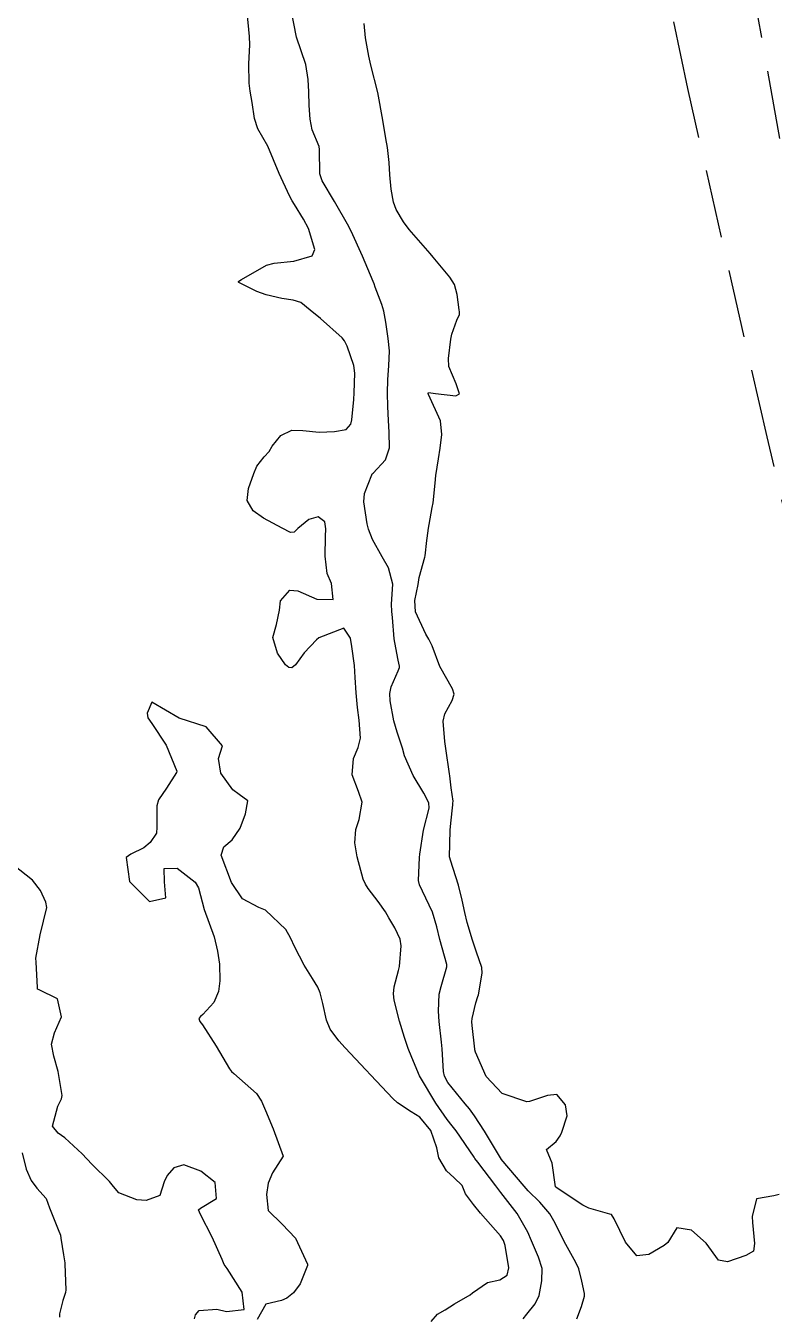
# Model space of a CAD drawing. Header units: metres. Extents: x 298520 to 308411, y 7433745 to 7450750.
# Drawn here: x 304740.1 to 304795, y 7439058.1 to 7439152.7 of the extents above; entities that cross this region are included whole.
import ezdxf

# ---------------------------------------------------------------- set-up
doc = ezdxf.new("R2010")
doc.units = ezdxf.units.M
doc.header["$LTSCALE"] = 10
doc.linetypes.add('DASHED', pattern=[0.75, 0.5, -0.25])
for name, color, linetype in [('Curvas de Nivel 1m', 11, 'Continuous'), ('Curvas de Nivel 5m', 15, 'Continuous'), ('Vias Secundárias', 230, 'DASHED')]:
    doc.layers.add(name, color=color, linetype=linetype)

msp = doc.modelspace()

# ---------------------------------------------------------------- linework, layer by layer
at = {"layer": 'Curvas de Nivel 1m', "flags": 128}
for points, elevation in [([(304776.573, 7439057.977), (304776.852, 7439058.316), (304777.474, 7439059.08), (304777.76, 7439059.687), (304777.962, 7439060.762), (304777.965, 7439061.684), (304777.715, 7439062.501), (304777.186, 7439063.696), (304776.922, 7439064.329), (304776.153, 7439065.708), (304774.958, 7439067.254), (304774.583, 7439067.724), (304773.257, 7439069.46), (304773.043, 7439069.739), (304772.984, 7439069.822), (304771.662, 7439071.76), (304771.386, 7439072.134), (304771.021, 7439072.58), (304770.187, 7439073.778), (304769.061, 7439075.665), (304768.993, 7439075.791), (304768.418, 7439077.142), (304768.168, 7439077.804), (304767.893, 7439078.61), (304767.515, 7439079.806), (304767.126, 7439081.329), (304767.074, 7439081.811), (304767.138, 7439082.323), (304767.456, 7439083.5), (304767.528, 7439083.806), (304767.652, 7439085.329), (304767.57, 7439085.806), (304767.191, 7439086.642), (304766.751, 7439087.369), (304766.488, 7439087.821), (304765.951, 7439088.569), (304765.22, 7439089.527), (304765.026, 7439089.842), (304764.87, 7439090.202), (304764.415, 7439091.848), (304764.254, 7439092.859), (304764.329, 7439093.849), (304764.563, 7439094.568), (304764.787, 7439095.845), (304764.524, 7439096.635), (304764.056, 7439097.853), (304764.141, 7439099.046), (304764.499, 7439099.848), (304764.665, 7439100.535), (304764.57, 7439101.848), (304764.447, 7439102.785), (304764.343, 7439103.851), (304764.283, 7439104.978), (304764.233, 7439105.852), (304764.031, 7439107.261), (304763.926, 7439107.855), (304763.45, 7439108.588), (304761.6, 7439107.888), (304761.442, 7439107.754), (304760.539, 7439106.791), (304759.892, 7439105.905), (304759.634, 7439105.694), (304759.42, 7439105.707), (304759.174, 7439105.912), (304758.585, 7439106.765), (304758.244, 7439107.922), (304758.506, 7439108.866), (304758.735, 7439109.917), (304758.799, 7439110.591), (304759.485, 7439111.386), (304760.063, 7439111.326), (304761.475, 7439110.72), (304762.657, 7439110.691), (304762.547, 7439111.874), (304762.217, 7439112.596), (304762.067, 7439113.882), (304762.099, 7439115.317), (304762.126, 7439115.881), (304762.057, 7439116.391), (304761.552, 7439116.767), (304760.881, 7439116.566), (304760.085, 7439115.905), (304759.81, 7439115.636), (304759.538, 7439115.608), (304758.928, 7439115.916), (304757.55, 7439116.649), (304756.802, 7439117.188), (304756.358, 7439117.948), (304756.453, 7439118.828), (304756.847, 7439119.941), (304757.065, 7439120.463), (304757.601, 7439121.15), (304757.983, 7439121.55), (304758.194, 7439121.924), (304758.819, 7439122.72), (304759.625, 7439123.11), (304760.441, 7439123.086), (304761.624, 7439122.96), (304762.766, 7439123.014), (304763.626, 7439123.157), (304763.952, 7439123.535), (304764.022, 7439123.856), (304764.166, 7439125.344), (304764.191, 7439125.855), (304764.244, 7439127.285), (304764.186, 7439127.855), (304763.697, 7439129.266), (304763.495, 7439129.657), (304763.324, 7439129.866), (304761.724, 7439131.291), (304760.977, 7439131.898), (304760.3, 7439132.463), (304759.74, 7439132.642), (304758.911, 7439132.749), (304757.744, 7439133.023), (304757.072, 7439133.266), (304755.753, 7439133.926), (304755.726, 7439133.96), (304755.724, 7439133.99), (304755.754, 7439134.022), (304755.944, 7439134.146), (304757.766, 7439135.191), (304758.349, 7439135.342), (304759.769, 7439135.489), (304761.121, 7439135.89), (304761.319, 7439136.348), (304760.852, 7439137.894), (304760.489, 7439138.579), (304759.82, 7439139.64), (304759.659, 7439139.912), (304759.474, 7439140.268), (304758.707, 7439141.921), (304757.873, 7439143.93), (304757.142, 7439145.198), (304756.908, 7439145.945), (304756.733, 7439147.125), (304756.591, 7439147.95), (304756.503, 7439148.526), (304756.481, 7439149.952), (304756.566, 7439151.348), (304756.537, 7439151.952), (304756.482, 7439152.457), (304756.336, 7439153.955)], 714), ([(304795.343, 7439067.092), (304794.958, 7439066.987), (304793.675, 7439066.774), (304793.352, 7439065.496), (304793.382, 7439065.049), (304793.532, 7439063.494), (304793.453, 7439062.949), (304792.904, 7439062.617), (304791.552, 7439062.172), (304790.9, 7439062.277), (304789.99, 7439063.539), (304788.927, 7439064.485), (304787.846, 7439064.649), (304787.189, 7439063.576), (304786.911, 7439063.368), (304785.791, 7439062.704), (304784.903, 7439062.59), (304784.073, 7439063.608), (304783.243, 7439065.313), (304783.06, 7439065.619), (304782.943, 7439065.662), (304781.402, 7439066.097), (304780.95, 7439066.311), (304779.067, 7439067.564), (304778.963, 7439067.649), (304778.702, 7439069.396), (304778.597, 7439069.676), (304778.284, 7439070.39), (304779.003, 7439070.991), (304779.288, 7439071.388), (304779.413, 7439071.666), (304779.816, 7439072.871), (304779.696, 7439073.663), (304779.044, 7439074.423), (304778.376, 7439074.346), (304777.036, 7439073.908), (304776.841, 7439073.897), (304775.045, 7439074.505), (304773.87, 7439075.732), (304773.081, 7439077.526), (304773.039, 7439077.697), (304773.031, 7439077.741), (304772.843, 7439079.487), (304772.828, 7439079.744), (304772.846, 7439080.005), (304773.124, 7439081.131), (304773.268, 7439081.601), (304773.301, 7439081.738), (304773.576, 7439083.308), (304773.562, 7439083.736), (304773.17, 7439084.865), (304772.865, 7439085.745), (304772.471, 7439087.026), (304772.298, 7439087.754), (304772.122, 7439088.666), (304771.855, 7439089.761), (304771.25, 7439091.592), (304771.198, 7439091.771), (304771.195, 7439091.829), (304771.238, 7439093.77), (304771.239, 7439093.804), (304771.281, 7439094.304), (304771.42, 7439095.649), (304771.438, 7439095.768), (304771.445, 7439095.908), (304771.314, 7439096.894), (304771.2, 7439097.771), (304771.184, 7439097.911), (304770.923, 7439099.774), (304770.836, 7439100.289), (304770.71, 7439101.777), (304770.843, 7439102.311), (304771.388, 7439103.288), (304771.535, 7439103.768), (304771.399, 7439104.147), (304770.486, 7439105.779), (304769.924, 7439107.3), (304769.676, 7439107.788), (304769.447, 7439108.157), (304768.696, 7439109.798), (304768.65, 7439110.623), (304768.881, 7439111.796), (304768.975, 7439112.319), (304769.379, 7439113.791), (304769.406, 7439113.9), (304769.531, 7439115.024), (304769.611, 7439115.72), (304769.618, 7439115.789), (304769.91, 7439117.436), (304769.987, 7439117.786), (304770.139, 7439119.223), (304770.174, 7439119.784), (304770.378, 7439121.006), (304770.507, 7439121.781), (304770.616, 7439122.787), (304770.515, 7439123.781), (304769.652, 7439125.733), (304769.627, 7439125.79), (304769.626, 7439125.818), (304769.654, 7439125.866), (304770.162, 7439125.785), (304771.651, 7439125.626), (304771.921, 7439125.766), (304771.664, 7439126.491), (304771.126, 7439127.776), (304771.111, 7439128.353), (304771.28, 7439129.774), (304771.348, 7439130.134), (304771.724, 7439131.179), (304771.916, 7439131.582), (304771.925, 7439131.767), (304771.894, 7439131.927), (304771.746, 7439133.047), (304771.561, 7439133.772), (304771.214, 7439134.32), (304770, 7439135.788), (304769.777, 7439136.045), (304768.228, 7439137.806), (304767.809, 7439138.373), (304767.284, 7439139.285), (304767.084, 7439139.821), (304766.901, 7439140.76), (304766.808, 7439141.826), (304766.767, 7439142.732), (304766.633, 7439143.829), (304766.532, 7439144.483), (304766.292, 7439145.834), (304765.923, 7439147.84), (304765.419, 7439149.845), (304765.275, 7439150.525), (304765.031, 7439151.849), (304764.921, 7439152.913)], 716), ([(304769.845, 7439057.78), (304770.303, 7439058.324), (304770.856, 7439058.647), (304771.55, 7439059.073), (304772.699, 7439059.743), (304772.874, 7439059.898), (304773.962, 7439060.649), (304774.884, 7439060.838), (304775.409, 7439061.194), (304775.533, 7439061.714), (304775.26, 7439063.366), (304775.137, 7439063.718), (304774.918, 7439064.055), (304773.451, 7439065.735), (304772.949, 7439066.353), (304772.364, 7439067.155), (304772.102, 7439067.753), (304771.521, 7439068.314), (304770.973, 7439068.822), (304770.405, 7439069.776), (304770.251, 7439070.521), (304769.811, 7439071.782), (304769.023, 7439072.764), (304768.384, 7439073.157), (304767.372, 7439073.815), (304767.038, 7439074.138), (304765.433, 7439075.836), (304765.067, 7439076.239), (304763.551, 7439077.855), (304763.088, 7439078.354), (304762.435, 7439079.209), (304762.175, 7439079.874), (304761.901, 7439081.099), (304761.703, 7439081.881), (304761.537, 7439082.284), (304761.143, 7439082.916), (304760.54, 7439083.896), (304759.859, 7439085.216), (304759.537, 7439085.906), (304759.189, 7439086.517), (304757.704, 7439087.925), (304757.205, 7439088.135), (304756.017, 7439088.754), (304755.223, 7439089.96), (304754.445, 7439091.968), (304754.651, 7439092.574), (304755.264, 7439093.097), (304755.839, 7439093.952), (304756.249, 7439094.985), (304756.406, 7439095.943), (304755.771, 7439096.417), (304755.311, 7439096.756), (304754.437, 7439097.969), (304754.264, 7439099.04), (304754.564, 7439099.968), (304753.364, 7439101.357), (304751.373, 7439102.01), (304749.384, 7439103.174), (304749.043, 7439102.366), (304749.084, 7439102.033), (304749.367, 7439101.606), (304750.428, 7439100.019), (304751.208, 7439098.127), (304751.186, 7439098.011), (304750.452, 7439096.878), (304749.875, 7439096.024), (304749.732, 7439095.59), (304749.748, 7439094.025), (304749.72, 7439093.573), (304749.262, 7439092.901), (304748.781, 7439092.511), (304747.838, 7439092.044), (304747.506, 7439091.79), (304747.75, 7439090.045), (304749.208, 7439088.576), (304750.389, 7439088.841), (304750.299, 7439090.019), (304750.28, 7439090.977), (304751.238, 7439091), (304752.553, 7439089.99), (304752.794, 7439089.562), (304753.203, 7439087.98), (304753.949, 7439085.972), (304754.198, 7439084.939), (304754.341, 7439083.968), (304754.362, 7439082.746), (304754.248, 7439081.969), (304753.927, 7439081.166), (304753.108, 7439080.294), (304752.94, 7439080.147), (304752.812, 7439079.984), (304752.885, 7439079.767), (304753.098, 7439079.52), (304754.088, 7439077.97), (304755.066, 7439076.301), (304755.213, 7439076.107), (304755.387, 7439075.955), (304757.042, 7439074.509), (304757.418, 7439073.926), (304757.71, 7439073.24), (304758.264, 7439071.917), (304758.993, 7439069.91), (304758.21, 7439068.682), (304757.899, 7439067.921), (304757.786, 7439067.09), (304757.906, 7439065.92), (304758.928, 7439064.916), (304759.899, 7439063.9), (304760.793, 7439061.992), (304760.791, 7439061.891), (304760.233, 7439060.543), (304759.756, 7439059.901), (304759.279, 7439059.494), (304758.864, 7439059.332), (304757.735, 7439059.052), (304757.092, 7439057.936)], 713), ([(304752.499, 7439057.985), (304752.565, 7439058.266), (304752.852, 7439058.588), (304754.136, 7439058.685), (304754.851, 7439058.519), (304756.134, 7439058.667), (304755.985, 7439059.949), (304754.89, 7439061.685), (304754.685, 7439061.962), (304754.518, 7439062.342), (304753.794, 7439063.971), (304752.938, 7439065.627), (304752.8, 7439065.982), (304752.944, 7439066.097), (304754.115, 7439066.805), (304754.007, 7439067.97), (304752.975, 7439068.815), (304751.712, 7439069.269), (304750.979, 7439069.059), (304750.496, 7439068.488), (304750.267, 7439068.017), (304749.952, 7439067.021), (304748.949, 7439066.652), (304748.271, 7439066.715), (304746.955, 7439067.211), (304746.575, 7439067.672), (304746.269, 7439068.06), (304744.982, 7439069.328), (304744.259, 7439070.087), (304743.004, 7439071.242), (304742.501, 7439071.601), (304742.105, 7439072.114), (304742.484, 7439073.565), (304742.752, 7439074.104), (304742.797, 7439074.343), (304742.524, 7439076.108), (304742.193, 7439077.232), (304742.034, 7439078.116), (304742.253, 7439078.955), (304742.76, 7439080.105), (304742.461, 7439081.445), (304741.132, 7439082.082), (304740.997, 7439082.131), (304740.991, 7439082.275), (304740.895, 7439084.133), (304740.887, 7439084.403), (304741.183, 7439086.13), (304741.677, 7439088.123), (304741.608, 7439088.525), (304741.215, 7439089.382), (304740.636, 7439090.136), (304739.239, 7439091.234)], 713), ([(304739.867, 7439070.141), (304740.17, 7439068.943), (304740.536, 7439068.134), (304740.957, 7439067.569), (304741.64, 7439066.809), (304741.882, 7439066.116), (304742.504, 7439064.522), (304742.673, 7439064.104), (304742.717, 7439063.908), (304742.899, 7439062.67), (304742.994, 7439062.099), (304743.005, 7439061.985), (304743.074, 7439060.098), (304743.05, 7439059.918), (304742.861, 7439059.317), (304742.605, 7439058.345), (304742.601, 7439058.104)], 713)]:
    msp.add_lwpolyline(points, dxfattribs=dict(at, elevation=elevation))
at = {"layer": 'Curvas de Nivel 5m', "elevation": 715, "flags": 128}
msp.add_lwpolyline([(304780.506, 7439057.996), (304780.862, 7439058.889), (304781.077, 7439059.647), (304781.073, 7439059.845), (304780.884, 7439060.738), (304780.65, 7439061.652), (304780.445, 7439062.107), (304779.576, 7439063.663), (304778.933, 7439064.991), (304778.535, 7439065.676), (304777.796, 7439066.532), (304776.96, 7439067.362), (304776.648, 7439067.703), (304774.983, 7439069.696), (304774.965, 7439069.72), (304774.925, 7439069.779), (304773.761, 7439071.733), (304773.024, 7439072.858), (304772.654, 7439073.37), (304772.341, 7439073.75), (304771.056, 7439075.314), (304770.811, 7439075.773), (304770.737, 7439076.102), (304770.653, 7439077.774), (304770.61, 7439078.253), (304770.422, 7439079.777), (304770.371, 7439080.521), (304770.44, 7439081.777), (304770.574, 7439082.34), (304770.99, 7439083.772), (304770.981, 7439083.946), (304770.486, 7439085.777), (304770.256, 7439086.716), (304769.937, 7439087.783), (304769.218, 7439089.319), (304768.982, 7439089.792), (304768.925, 7439090.096), (304768.992, 7439091.793), (304769.019, 7439092.029), (304769.273, 7439093.79), (304769.686, 7439095.397), (304769.662, 7439095.786), (304769.31, 7439096.517), (304768.519, 7439097.798), (304767.9, 7439099.242), (304767.733, 7439099.806), (304767.36, 7439100.972), (304767.114, 7439101.814), (304766.832, 7439103.263), (304766.818, 7439103.819), (304766.92, 7439104.297), (304767.418, 7439105.459), (304767.527, 7439105.704), (304767.523, 7439105.809), (304767.427, 7439106.248), (304767.168, 7439107.542), (304767.139, 7439107.815), (304767.021, 7439109.379), (304766.959, 7439109.818), (304766.937, 7439110.352), (304767.027, 7439111.817), (304766.708, 7439113.025), (304766.249, 7439113.829), (304765.532, 7439115.086), (304765.243, 7439115.843), (304765.153, 7439116.238), (304764.897, 7439117.847), (304764.947, 7439118.468), (304765.486, 7439119.841), (304765.525, 7439119.9), (304765.585, 7439119.957), (304766.503, 7439120.923), (304766.779, 7439121.823), (304766.764, 7439122.963), (304766.716, 7439123.824), (304766.665, 7439124.847), (304766.634, 7439125.825), (304766.668, 7439126.825), (304766.752, 7439127.824), (304766.779, 7439128.909), (304766.699, 7439129.825), (304766.526, 7439131.023), (304766.376, 7439131.83), (304766.23, 7439132.325), (304765.75, 7439133.585), (304765.654, 7439133.841), (304765.584, 7439134.012), (304764.803, 7439135.85), (304763.978, 7439137.68), (304763.892, 7439137.859), (304763.805, 7439138.025), (304762.765, 7439139.871), (304761.845, 7439141.383), (304761.682, 7439141.883), (304761.671, 7439143.683), (304761.641, 7439143.883), (304761.122, 7439145.128), (304760.971, 7439145.894), (304760.908, 7439146.895), (304760.872, 7439147.896), (304760.841, 7439148.805), (304760.666, 7439149.899), (304759.973, 7439151.91), (304759.579, 7439153.914)], dxfattribs=at)
at = {"layer": 'Vias Secundárias'}
for points in [[(304770.667, 7439247.553), (304776.521, 7439228.827), (304782.872, 7439203.001), (304791.845, 7439164.182), (304797.289, 7439133.628), (304804.551, 7439101.634), (304812.715, 7439066.458), (304820.379, 7439035.884, 0.038134), (304825.822, 7439019.558, 0.051572), (304841.466, 7438990.998, -0.05251), (304852.87, 7438970.086, -0.060927)], [(304848.904, 7438963.208, 0.006078), (304841.187, 7438981.813, 0.024282), (304838.581, 7438987.154), (304829.948, 7439000.13), (304821.169, 7439017.478), (304817.426, 7439026.488), (304813.878, 7439038.706), (304808.183, 7439061.604), (304801.832, 7439091.236), (304794.45, 7439122.624), (304788.652, 7439148.136), (304782.855, 7439175.812), (304774.445, 7439212.817), (304768.281, 7439235.066), (304765.52, 7439241.636)]]:
    msp.add_lwpolyline(points, format="xyb", dxfattribs=at)

doc.saveas('drawing.dxf')
